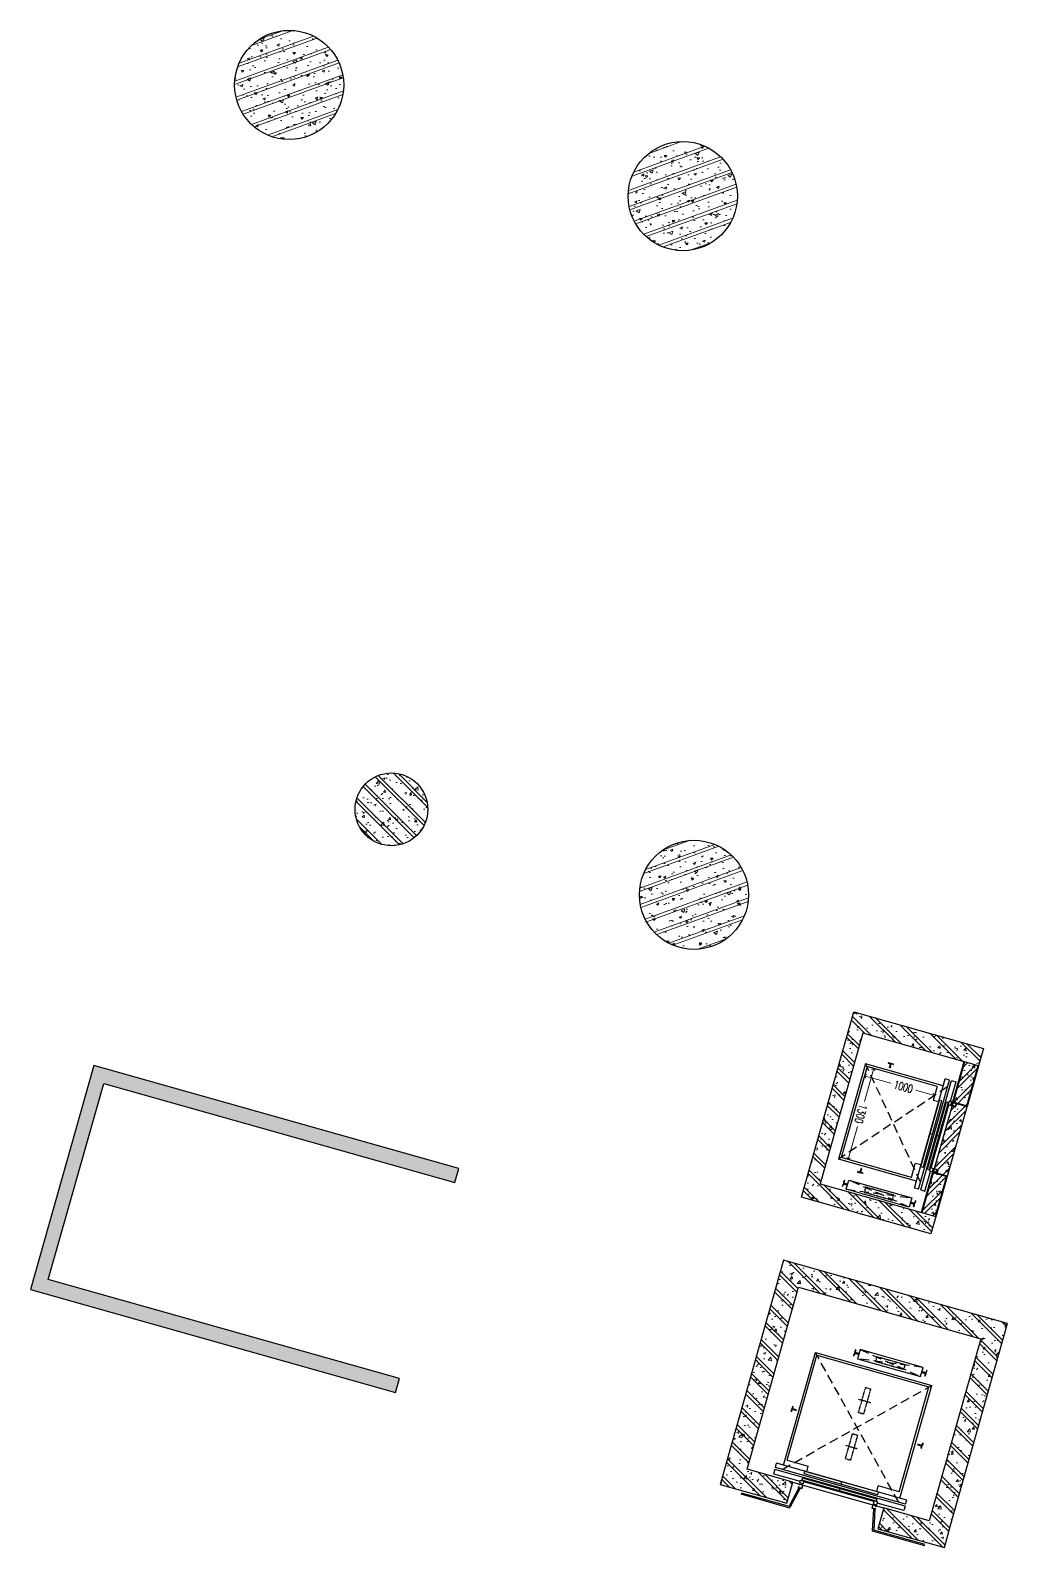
# Model space of a CAD drawing. Header units: millimetres. Extents: x 11689832 to 11802583, y 1023459 to 1173251.
# Drawn here: x 11762569 to 11775997, y 1152395 to 1173251 of the extents above; entities that cross this region are included whole.
import ezdxf

# ---------------------------------------------------------------- set-up
doc = ezdxf.new("R2010")
doc.units = ezdxf.units.MM
doc.header["$MEASUREMENT"] = 0
for name, pattern in [('xref.asix of  podium$0$CENTERX2', [4, 2.5, -0.5, 0.5, -0.5]), ('xref.asix of  podium$0$HIDDEN', [0.375, 0.25, -0.125]), ('xref.asix of  podium$0$PHANTOMX2', [5, 2.5, -0.5, 0.5, -0.5, 0.5, -0.5]), ('xref.asix of  podium$0$Xref_ST_MBDV Cot vach 30.7.2022$0$ST_MBDV Cot vach 220803$0$HIDDEN', [0.375, 0.25, -0.125]), ('xref.asix of  podium$0$Xref_ST_MBDV Cot vach 30.7.2022$0$ST_MBDV Cot vach 220803$0$PHANTOMX2', [5, 2.5, -0.5, 0.5, -0.5, 0.5, -0.5])]:
    doc.linetypes.add(name, pattern=pattern)
doc.layers.get('0').update_dxf_attribs({"linetype": 'CONTINUOUS', "lineweight": 13})
doc.layers.get('Defpoints').update_dxf_attribs({"color": 5, "linetype": 'CONTINUOUS', "lineweight": 13})
for name, color, linetype in [('KC-Betong', 6, 'CONTINUOUS'), ('KT-Hatch', 251, 'CONTINUOUS'), ('KT-Net cot vach', 6, 'CONTINUOUS'), ('thang may block', 36, 'CONTINUOUS')]:
    doc.layers.add(name, color=color, linetype=linetype)
doc.layers.add('KT-Net cat', color=1, linetype='CONTINUOUS', lineweight=40)
doc.layers.add('KT-Vat lieu', color=250, linetype='CONTINUOUS', lineweight=9)
doc.styles.add('xref.asix of  podium$0$DIM', font='vnsimli.shx', dxfattribs={"width": 0.7})
doc.styles.add('xref.asix of  podium$0$Xref_ST_MBDV Cot vach 30.7.2022$0$ST_MBDV Cot vach 220803$0$DIM', font='vnsimli.shx', dxfattribs={"width": 0.7})
doc.dimstyles.new('xref.asix of  podium$0$CCU 1-100 A1', dxfattribs={"dimscale": 100, "dimtxt": 2.2, "dimasz": 1, "dimexe": 1, "dimexo": 0, "dimgap": 1, "dimtad": 1, "dimdec": 0, "dimdsep": 46, "dimtxsty": 'xref.asix of  podium$0$DIM', "dimblk1": 'xref.asix of  podium$0$_ARCHTICK', "dimblk2": 'xref.asix of  podium$0$_ARCHTICK', "dimsah": 1, "dimcen": 0, "dimdle": 1, "dimclrd": 256, "dimclre": 256, "dimclrt": 31, "dimadec": 0, "dimazin": 0, "dimtfac": 1, "dimtdec": 0, "dimtix": 1, "dimtmove": 2, "dimatfit": 3, "dimldrblk": 'xref.asix of  podium$0$_ARCHTICK', "dimfxl": 8, "dimtolj": 1, "dimarcsym": 0})
doc.dimstyles.new('xref.asix of  podium$0$Xref_ST_MBDV Cot vach 30.7.2022$0$ST_MBDV Cot vach 220803$0$CCU 1-100 A1', dxfattribs={"dimscale": 100, "dimtxt": 2.2, "dimasz": 1, "dimexe": 1, "dimexo": 0, "dimgap": 1, "dimtad": 1, "dimdec": 0, "dimdsep": 46, "dimtxsty": 'xref.asix of  podium$0$Xref_ST_MBDV Cot vach 30.7.2022$0$ST_MBDV Cot vach 220803$0$DIM', "dimblk1": 'xref.asix of  podium$0$Xref_ST_MBDV Cot vach 30.7.2022$0$ST_MBDV Cot vach 220803$0$_ARCHTICK', "dimblk2": 'xref.asix of  podium$0$Xref_ST_MBDV Cot vach 30.7.2022$0$ST_MBDV Cot vach 220803$0$_ARCHTICK', "dimsah": 1, "dimcen": 0, "dimdle": 1, "dimclrd": 256, "dimclre": 256, "dimclrt": 31, "dimadec": 0, "dimazin": 0, "dimtfac": 1, "dimtdec": 0, "dimtix": 1, "dimtmove": 2, "dimatfit": 3, "dimldrblk": 'xref.asix of  podium$0$Xref_ST_MBDV Cot vach 30.7.2022$0$ST_MBDV Cot vach 220803$0$_ARCHTICK', "dimfxl": 8, "dimtolj": 1, "dimarcsym": 0})

# ---------------------------------------------------------------- blocks, each defined once
blk = doc.blocks.new('xref.asix of  podium$0$Xref_ST_MBDV Cot vach 30.7.2022$0$ST_MBDV Cot vach 220803$0$_Open90')
at = {"color": 0, "linetype": 'ByBlock', "lineweight": -2}
for p, q in [((0, 0), (-1, 0)), ((-0.5, 0.5), (0, 0)), ((0, 0), (-0.5, -0.5))]:
    blk.add_line(p, q, dxfattribs=at)
blk = doc.blocks.new('*D45')
at = {"layer": 'Defpoints', "color": 5, "transparency": 16777216}
for p, q in [((608, 1180), (507, 1180)), ((557, 1130), (557, 913)), ((557, 230), (557, 557)), ((646, 180), (507, 180))]:
    blk.add_line(p, q, dxfattribs=at)
at = {"layer": 'Defpoints', "color": 0, "transparency": 16777216}
for p in [(557, 1180), (608, 1180, 0), (646, 180, 0)]:
    blk.add_point(p, dxfattribs=at)
at = {"layer": 'Defpoints', "color": 5, "transparency": 16777216, "xscale": 50, "yscale": 50, "zscale": 50}
for p, rotation in [((557, 1180), 90), ((557, 180), 270)]:
    blk.add_blockref('xref.asix of  podium$0$Xref_ST_MBDV Cot vach 30.7.2022$0$ST_MBDV Cot vach 220803$0$_Open90', p, dxfattribs=dict(at, rotation=rotation))
at = {"layer": 'Defpoints', "color": 5, "transparency": 16777216, "insert": (557, 735), "char_height": 110, "attachment_point": 5, "rotation": 90, "style": 'xref.asix of  podium$0$Xref_ST_MBDV Cot vach 30.7.2022$0$ST_MBDV Cot vach 220803$0$DIM'}
blk.add_mtext('\\A1;1000', dxfattribs=at)
blk = doc.blocks.new('xref.asix of  podium$0$Xref_ST_MBDV Cot vach 30.7.2022$0$ST_MBDV Cot vach 220803$0$_ARCHTICK')
at = {"color": 0, "linetype": 'ByBlock', "const_width": 0.15}
blk.add_lwpolyline([(-0.5, -0.5), (0.5, 0.5)], dxfattribs=at)
blk = doc.blocks.new('*D46')
at = {"layer": 'Defpoints', "color": 5, "transparency": 16777216}
for p, q in [((425, 205), (425, 326)), ((475, 276), (897, 276)), ((1675, 276), (1253, 276)), ((1725, 205), (1725, 326))]:
    blk.add_line(p, q, dxfattribs=at)
at = {"layer": 'Defpoints', "color": 0, "transparency": 16777216}
for p in [(1725, 276), (425, 205, 0), (1725, 205, 0)]:
    blk.add_point(p, dxfattribs=at)
at = {"layer": 'Defpoints', "color": 5, "transparency": 16777216, "xscale": 50, "yscale": 50, "zscale": 50, "rotation": 180}
blk.add_blockref('xref.asix of  podium$0$Xref_ST_MBDV Cot vach 30.7.2022$0$ST_MBDV Cot vach 220803$0$_Open90', (425, 276), dxfattribs=at)
at = {"layer": 'Defpoints', "color": 5, "transparency": 16777216, "xscale": 50, "yscale": 50, "zscale": 50}
blk.add_blockref('xref.asix of  podium$0$Xref_ST_MBDV Cot vach 30.7.2022$0$ST_MBDV Cot vach 220803$0$_Open90', (1725, 276), dxfattribs=at)
at = {"layer": 'Defpoints', "color": 5, "transparency": 16777216, "insert": (1075, 276), "char_height": 110, "attachment_point": 5, "style": 'xref.asix of  podium$0$Xref_ST_MBDV Cot vach 30.7.2022$0$ST_MBDV Cot vach 220803$0$DIM'}
blk.add_mtext('\\A1;1300', dxfattribs=at)
blk = doc.blocks.new('xref.asix of  podium$0$_Open90')
at = {"color": 0, "linetype": 'ByBlock', "lineweight": -2}
for p, q in [((0, 0), (-1, 0)), ((-0.5, 0.5), (0, 0)), ((0, 0), (-0.5, -0.5))]:
    blk.add_line(p, q, dxfattribs=at)
blk = doc.blocks.new('*D50')
at = {"layer": 'Defpoints', "color": 5, "transparency": 16777216}
for p, q in [((730, -880), (730, -742)), ((780, -792), (1372, -792)), ((2180, -792), (1728, -792)), ((2230, -843), (2230, -742))]:
    blk.add_line(p, q, dxfattribs=at)
at = {"layer": 'Defpoints', "color": 0, "transparency": 16777216}
for p in [(2230, -792), (730, -880, 0), (2230, -843, 0)]:
    blk.add_point(p, dxfattribs=at)
at = {"layer": 'Defpoints', "color": 5, "transparency": 16777216, "xscale": 50, "yscale": 50, "zscale": 50}
for p, rotation in [((730, -792), 179.999648885588), ((2230, -792), 359.999648885588)]:
    blk.add_blockref('xref.asix of  podium$0$_Open90', p, dxfattribs=dict(at, rotation=rotation))
at = {"layer": 'Defpoints', "color": 5, "transparency": 16777216, "insert": (1550, -792), "char_height": 110, "attachment_point": 5, "rotation": 359.9996, "style": 'xref.asix of  podium$0$DIM'}
blk.add_mtext('\\A1;1500', dxfattribs=at)
blk = doc.blocks.new('xref.asix of  podium$0$_ARCHTICK')
at = {"color": 0, "linetype": 'ByBlock', "const_width": 0.15}
blk.add_lwpolyline([(-0.5, -0.5), (0.5, 0.5)], dxfattribs=at)
blk = doc.blocks.new('*D51')
at = {"layer": 'Defpoints', "color": 5, "transparency": 16777216}
for p, q in [((879, -387), (1000, -387)), ((950, -437), (950, -1009)), ((950, -1937), (950, -1366)), ((879, -1987), (1000, -1987))]:
    blk.add_line(p, q, dxfattribs=at)
at = {"layer": 'Defpoints', "color": 0, "transparency": 16777216}
for p in [(879, -387, 0), (879, -1987, 0), (950, -1987)]:
    blk.add_point(p, dxfattribs=at)
at = {"layer": 'Defpoints', "color": 5, "transparency": 16777216, "xscale": 50, "yscale": 50, "zscale": 50}
for p, rotation in [((950, -387), 89.999648885588), ((950, -1987), 269.999648885588)]:
    blk.add_blockref('xref.asix of  podium$0$_Open90', p, dxfattribs=dict(at, rotation=rotation))
at = {"layer": 'Defpoints', "color": 5, "transparency": 16777216, "insert": (950, -1187), "char_height": 110, "attachment_point": 5, "rotation": 269.9996, "style": 'xref.asix of  podium$0$DIM'}
blk.add_mtext('\\A1;1600', dxfattribs=at)
blk = doc.blocks.new('xref.asix of  podium$0$Xref_ST_MBDV Cot vach 30.7.2022$0$ST_MBDV Cot vach 220803$0$THANG MAY RAC 500KG')
at = {"layer": 'thang may block', "linetype": 'Continuous', "ltscale": 2}
for p, q in [((295, 1410, 0), (575, 1410, 0)), ((295, 1350, 0), (295, 1410, 0)), ((1855, 1350, 0), (295, 1350, 0)), ((1855, 1320, 0), (295, 1320, 0)), ((295, 1320, 0), (295, 1260, 0)), ((1855, 1260, 0), (295, 1260, 0)), ((394, 1260, 0), (394, 150, 0)), ((575, 1450), (1575, 1450)), ((1555, 1391.3, 0), (595, 1391.3, 0)), ((595, 1361, 0), (595, 1391.3, 0)), ((1555, 1361, 0), (595, 1361, 0)), ((1550, 1298, 0), (600, 1298, 0)), ((600, 1298, 0), (600, 1264, 0)), ((1550, 1264, 0), (600, 1264, 0)), ((1525, 1405, 0), (625, 1405, 0)), ((625, 1260, 0), (625, 1180, 0)), ((1075, 1361, 0), (1075, 1391.3, 0)), ((1075, 1264, 0), (1075, 1298, 0)), ((1525, 1260, 0), (1525, 1180, 0)), ((1550, 1298, 0), (1550, 1264, 0)), ((1555, 1361, 0), (1555, 1391.3, 0)), ((1855, 1410, 0), (1575, 1410, 0)), ((1756, 1260, 0), (1756, 150, 0)), ((1855, 1350, 0), (1855, 1410, 0)), ((1855, 1320, 0), (1855, 1260, 0)), ((425, 1180, 0), (425, 180, 0)), ((425, 1180, 0), (625, 1180, 0)), ((1725, 1180, 0), (1525, 1180, 0)), ((1725, 1180, 0), (1725, 180, 0)), ((394, 150, 0), (1756, 150, 0)), ((425, 180, 0), (1725, 180, 0))]:
    blk.add_line(p, q, dxfattribs=at)
at = {"layer": 'thang may block', "linetype": 'xref.asix of  podium$0$Xref_ST_MBDV Cot vach 30.7.2022$0$ST_MBDV Cot vach 220803$0$HIDDEN', "ltscale": 500}
for p, q in [((394, 1320, 0), (1756, 150, 0)), ((1756, 1320, 0), (394, 150, 0)), ((2126.2, 363.2), (1996.2, 1263.2)), ((2126.2, 1263.2), (1996.2, 363.2))]:
    blk.add_line(p, q, dxfattribs=at)
at = {"layer": 'thang may block'}
blk.add_line((575, 1450), (1575, 1450), dxfattribs=at)
at = {"layer": 'thang may block', "linetype": 'Continuous'}
for p, q in [((2017.7, 1323.2), (2046.8, 1323.2)), ((2017.7, 1320), (2046.8, 1320)), ((2053, 1269.4), (2053, 1313.8)), ((2056.2, 1269.4), (2056.2, 1313.8)), ((2063.2, 1266.4), (2059.2, 1266.4)), ((2063.2, 1263.2), (2059.2, 1263.2)), ((2066.2, 1269.4), (2066.2, 1313.8)), ((2069.4, 1269.4), (2069.4, 1313.8)), ((2104.7, 1323.2), (2075.6, 1323.2)), ((2104.7, 1320), (2075.6, 1320)), ((298, 522.5, 0), (293, 522.5, 0)), ((293, 522.5, 0), (293, 485, 0)), ((293, 447.5, 0), (293, 485, 0)), ((298, 447.5, 0), (293, 447.5, 0)), ((301, 519.5, 0), (304.1, 490.1, 0)), ((301, 450.5, 0), (304.1, 479.9, 0)), ((320.9, 487.1, 0), (307.1, 487.1, 0)), ((320.9, 482.9, 0), (307.1, 482.9, 0)), ((354, 490, 0), (325, 490, 0)), ((354, 480, 0), (325, 480, 0)), ((355, 489, 0), (355, 485, 0)), ((355, 481, 0), (355, 485, 0)), ((1795, 489, 0), (1795, 485, 0)), ((1795, 481, 0), (1795, 485, 0)), ((1796, 490, 0), (1825, 490, 0)), ((1796, 480, 0), (1825, 480, 0)), ((1829.1, 487.1, 0), (1842.9, 487.1, 0)), ((1829.1, 482.9, 0), (1842.9, 482.9, 0)), ((1849, 519.5, 0), (1845.9, 490.1, 0)), ((1849, 450.5, 0), (1845.9, 479.9, 0)), ((1852, 522.5, 0), (1857, 522.5, 0)), ((1852, 447.5, 0), (1857, 447.5, 0)), ((1857, 522.5, 0), (1857, 485, 0)), ((1857, 447.5, 0), (1857, 485, 0)), ((2017.7, 306.4), (2046.8, 306.4)), ((2017.7, 306.4), (2017.7, 303.2)), ((2017.7, 303.2), (2046.8, 303.2)), ((2053, 357), (2053, 312.6)), ((2056.2, 357), (2056.2, 312.6)), ((2063.2, 363.2), (2059.2, 363.2)), ((2063.2, 360), (2059.2, 360)), ((2066.2, 357), (2066.2, 312.6)), ((2069.4, 357), (2069.4, 312.6)), ((2104.7, 306.4), (2075.6, 306.4)), ((2104.7, 303.2), (2075.6, 303.2)), ((2104.7, 306.4), (2104.7, 303.2))]:
    blk.add_line(p, q, dxfattribs=at)
at = {"layer": 'thang may block', "ltscale": 2}
for points in [[(575, 1460), (575, 1450), (625, 1450), (625, 1500), (575, 1500), (575, 1490), (585, 1490), (585, 1491.6), (576.6, 1491.6), (576.6, 1498.4), (623.4, 1498.4), (623.4, 1451.6), (576.6, 1451.6), (576.6, 1458.4), (585, 1458.4), (585, 1460)], [(1575, 1460), (1575, 1450), (1525, 1450), (1525, 1500), (1575, 1500), (1575, 1490), (1565, 1490), (1565, 1491.6), (1573.4, 1491.6), (1573.4, 1498.4), (1526.6, 1498.4), (1526.6, 1451.6), (1573.4, 1451.6), (1573.4, 1458.4), (1565, 1458.4), (1565, 1460)]]:
    blk.add_lwpolyline(points, close=True, dxfattribs=at)
at = {"layer": 'thang may block', "linetype": 'Continuous', "ltscale": 2, "elevation": 0}
for points in [[(575, 1435), (575, 1395), (625, 1395), (625, 1435)], [(1575, 1435), (1575, 1395), (1525, 1395), (1525, 1435)]]:
    blk.add_lwpolyline(points, close=True, dxfattribs=at)
at = {"layer": 'thang may block', "linetype": 'Continuous', "ltscale": 2}
blk.add_lwpolyline([(2126.2, 363.2), (1996.2, 363.2), (1996.2, 1263.2), (2126.2, 1263.2)], close=True, dxfattribs=at)
at = {"layer": 'thang may block', "linetype": 'xref.asix of  podium$0$Xref_ST_MBDV Cot vach 30.7.2022$0$ST_MBDV Cot vach 220803$0$PHANTOMX2'}
blk.add_lwpolyline([(2097.2, 613.2), (2097.2, 1013.2), (2025.2, 1013.2), (2025.2, 613.2)], close=True, dxfattribs=at)
at = {"layer": 'thang may block', "linetype": 'Continuous'}
for centre, radius, start, end in [((2046.8, 1313.8), 9.4, 0, 90), ((2046.8, 1313.8), 6.2, 0, 90), ((2059.2, 1269.4), 6.2, 180, 270), ((2059.2, 1269.4), 3, 180, 270), ((2063.2, 1269.4), 6.2, 270, 0), ((2063.2, 1269.4), 3, 270, 0), ((2075.6, 1313.8), 9.4, 90, 180), ((2075.6, 1313.8), 6.2, 90, 180), ((298, 519.5, 0), 3, 0, 90), ((298, 450.5, 0), 3, 270, 0), ((307.1, 490.1, 0), 3, 180, 270), ((307.1, 479.9, 0), 3, 90, 180), ((320.3, 492.3, 0), 5.25, 276.68272, 334.33028), ((320.3, 477.7, 0), 5.25, 25.66972, 83.31728), ((354, 489, 0), 1, 0, 90), ((354, 481, 0), 1, 270, 0), ((1796, 489, 0), 1, 90, 180), ((1796, 481, 0), 1, 180, 270), ((1829.7, 492.3, 0), 5.25, 205.66972, 263.31728), ((1829.7, 477.7, 0), 5.25, 96.68272, 154.33028), ((1842.9, 490.1, 0), 3, 270, 0), ((1842.9, 479.9, 0), 3, 0, 90), ((1852, 519.5, 0), 3, 90, 180), ((1852, 450.5, 0), 3, 180, 270), ((2046.8, 312.6), 9.4, 270, 0), ((2046.8, 312.6), 6.2, 270, 0), ((2059.2, 357), 6.2, 90, 180), ((2059.2, 357), 3, 90, 180), ((2063.2, 357), 6.2, 0, 90), ((2063.2, 357), 3, 0, 90), ((2075.6, 312.6), 9.4, 180, 270), ((2075.6, 312.6), 6.2, 180, 270)]:
    blk.add_arc(centre, radius, start, end, dxfattribs=at)
at = {"layer": 'Defpoints', "color": 5}
for base, p1, p2, angle, picture, middle in [((556.9, 1180), (645.5, 180, 0), (608.5, 1180, 0), 90, '*D45', (556.9, 735)), ((1725, 275.7), (425, 204.6, 0), (1725, 204.6, 0), 180, '*D46', (1075, 275.7))]:
    dim = blk.add_linear_dim(base=base, p1=p1, p2=p2, angle=angle, dimstyle='xref.asix of  podium$0$Xref_ST_MBDV Cot vach 30.7.2022$0$ST_MBDV Cot vach 220803$0$CCU 1-100 A1', override={"dimscale": 50, "dimblk1": 'xref.asix of  podium$0$Xref_ST_MBDV Cot vach 30.7.2022$0$ST_MBDV Cot vach 220803$0$_Open90', "dimblk2": 'xref.asix of  podium$0$Xref_ST_MBDV Cot vach 30.7.2022$0$ST_MBDV Cot vach 220803$0$_Open90', "dimclrd": 5, "dimclre": 5, "dimclrt": 5, "dimlwd": 65535, "dimlwe": 65535}, dxfattribs=at)
    dim.commit()
    dim.dimension.update_dxf_attribs({"geometry": picture, "text_midpoint": middle, "dimtype": 128})
blk = doc.blocks.new('xref.asix of  podium$0$TM KHACH CH (NT2)')
at = {"layer": 'thang may block', "linetype": 'Continuous', "ltscale": 2}
for p, q in [((2832, 100), (2832, -583.1)), ((2850, 100), (2850, -595.3)), ((700, -356.5, 0), (700, -2018.5, 0)), ((2310, -356.5, 0), (700, -356.5, 0)), ((730, -387.5, 0), (730, -1987.5, 0)), ((2230, -387.5, 0), (730, -387.5, 0)), ((2230, -387.5, 0), (2230, -687.5, 0)), ((2310, -2117.5, 0), (2310, -257.5, 0)), ((2370, -257.5, 0), (2310, -257.5, 0)), ((2370, -2117.5, 0), (2370, -257.5, 0)), ((2400, -2117.5, 0), (2400, -257.5, 0)), ((2400, -257.5, 0), (2460, -257.5, 0)), ((2460, -257.5, 0), (2460, -637.5, 0)), ((2500, -537.5), (2500, -1837.5)), ((2550, -644.8), (2832, -583.1)), ((2550, -663.3), (2847, -598.3)), ((2847, -595.3), (2847, -598.3)), ((2850, -595.3), (2847, -595.3)), ((2310, -687.5, 0), (2230, -687.5, 0)), ((2314, -1712.5, 0), (2314, -662.5, 0)), ((2348, -662.5, 0), (2314, -662.5, 0)), ((2348, -1712.5, 0), (2348, -662.5, 0)), ((2411, -1717.5, 0), (2411, -657.5, 0)), ((2411, -657.5, 0), (2441.3, -657.5, 0)), ((2441.3, -1717.5, 0), (2441.3, -657.5, 0)), ((2455, -1687.5, 0), (2455, -687.5, 0)), ((2314, -1187.5, 0), (2348, -1187.5, 0)), ((2411, -1187.5, 0), (2441.3, -1187.5, 0)), ((2230, -1987.5, 0), (2230, -1687.5, 0)), ((2310, -1687.5, 0), (2230, -1687.5, 0)), ((2348, -1712.5, 0), (2314, -1712.5, 0)), ((2411, -1717.5, 0), (2441.3, -1717.5, 0)), ((2460, -2117.5, 0), (2460, -1737.5, 0)), ((2550, -1711.7), (2847, -1776.7)), ((2550, -1730.2), (2832, -1791.9)), ((2832, -2525), (2832, -1791.9)), ((2847, -1779.7), (2847, -1776.7)), ((2850, -1779.7), (2847, -1779.7)), ((2850, -2525), (2850, -1779.7)), ((2310, -2018.5, 0), (700, -2018.5, 0)), ((2230, -1987.5, 0), (730, -1987.5, 0)), ((2370, -2117.5, 0), (2310, -2117.5, 0)), ((2400, -2117.5, 0), (2460, -2117.5, 0))]:
    blk.add_line(p, q, dxfattribs=at)
at = {"layer": 'thang may block', "linetype": 'xref.asix of  podium$0$HIDDEN', "ltscale": 500}
for p, q in [((2370, -356.5, 0), (700, -2018.5, 0)), ((2370, -2018.5, 0), (700, -356.5, 0)), ((495, -937.5, 0), (625, -1837.5, 0)), ((495, -1837.5, 0), (625, -937.5, 0))]:
    blk.add_line(p, q, dxfattribs=at)
at = {"layer": 'thang may block', "linetype": 'Continuous'}
for p, q in [((1497.5, -260.5, 0), (1497.5, -255.5, 0)), ((1497.5, -255.5, 0), (1535, -255.5, 0)), ((1500.5, -263.5, 0), (1530, -266.6, 0)), ((1530, -316.5, 0), (1530, -287.5, 0)), ((1531, -317.5, 0), (1535, -317.5, 0)), ((1533, -283.4, 0), (1533, -269.6, 0)), ((1572.5, -255.5, 0), (1535, -255.5, 0)), ((1539, -317.5, 0), (1535, -317.5, 0)), ((1537.1, -283.4, 0), (1537.1, -269.6, 0)), ((1540, -316.5, 0), (1540, -287.5, 0)), ((1569.5, -263.5, 0), (1540.1, -266.6, 0)), ((1572.5, -260.5, 0), (1572.5, -255.5, 0)), ((516.5, -877.5, 0), (545.6, -877.5, 0)), ((516.5, -880.7, 0), (516.5, -877.5, 0)), ((516.5, -880.7, 0), (545.6, -880.7, 0)), ((551.8, -931.3, 0), (551.8, -886.9, 0)), ((555, -931.3, 0), (555, -886.9, 0)), ((558, -934.3, 0), (562, -934.3, 0)), ((558, -937.5, 0), (562, -937.5, 0)), ((565, -931.3, 0), (565, -886.9, 0)), ((568.2, -931.3, 0), (568.2, -886.9, 0)), ((603.5, -877.5, 0), (574.4, -877.5, 0)), ((603.5, -880.7, 0), (574.4, -880.7, 0)), ((603.5, -880.7, 0), (603.5, -877.5, 0)), ((551.8, -1843.7, 0), (551.8, -1888.1, 0)), ((555, -1843.7, 0), (555, -1888.1, 0)), ((558, -1837.5, 0), (562, -1837.5, 0)), ((558, -1840.7, 0), (562, -1840.7, 0)), ((565, -1843.7, 0), (565, -1888.1, 0)), ((568.2, -1843.7, 0), (568.2, -1888.1, 0)), ((516.5, -1894.3, 0), (545.6, -1894.3, 0)), ((516.5, -1897.5, 0), (545.6, -1897.5, 0)), ((603.5, -1894.3, 0), (574.4, -1894.3, 0)), ((603.5, -1897.5, 0), (574.4, -1897.5, 0)), ((1530, -2058.5, 0), (1530, -2087.5, 0)), ((1531, -2057.5, 0), (1535, -2057.5, 0)), ((1539, -2057.5, 0), (1535, -2057.5, 0)), ((1540, -2058.5, 0), (1540, -2087.5, 0)), ((1497.5, -2114.5, 0), (1497.5, -2119.5, 0)), ((1497.5, -2119.5, 0), (1535, -2119.5, 0)), ((1500.5, -2111.5, 0), (1529.9, -2108.4, 0)), ((1532.9, -2091.6, 0), (1532.9, -2105.4, 0)), ((1572.5, -2119.5, 0), (1535, -2119.5, 0)), ((1537.1, -2091.6, 0), (1537.1, -2105.4, 0)), ((1569.5, -2111.5, 0), (1540.1, -2108.4, 0)), ((1572.5, -2114.5, 0), (1572.5, -2119.5, 0))]:
    blk.add_line(p, q, dxfattribs=at)
at = {"layer": 'thang may block', "linetype": 'xref.asix of  podium$0$CENTERX2'}
for p, q in [((1155, -1101.5, 0), (1155, -1270.8, 0)), ((1815, -1101.5, 0), (1815, -1270.8, 0))]:
    blk.add_line(p, q, dxfattribs=at)
at = {"layer": 'thang may block', "linetype": 'Continuous', "ltscale": 2, "const_width": 2}
for points in [[(2847, -595.3), (2832, -583.1)], [(2847, -1779.7), (2832, -1791.9)]]:
    blk.add_lwpolyline(points, dxfattribs=at)
at = {"layer": 'thang may block', "linetype": 'Continuous', "ltscale": 2, "elevation": 0}
for points in [[(2485, -637.5), (2445, -637.5), (2445, -687.5), (2485, -687.5)], [(495, -937.5), (625, -937.5), (625, -1837.5), (495, -1837.5)], [(2485, -1737.5), (2445, -1737.5), (2445, -1687.5), (2485, -1687.5)]]:
    blk.add_lwpolyline(points, close=True, dxfattribs=at)
at = {"layer": 'thang may block', "linetype": 'Continuous', "ltscale": 2}
for points in [[(2510, -637.5), (2500, -637.5), (2500, -687.5), (2550, -687.5), (2550, -637.5), (2540, -637.5), (2540, -647.5), (2541.6, -647.5), (2541.6, -639.1), (2548.4, -639.1), (2548.4, -685.9), (2501.6, -685.9), (2501.6, -639.1), (2508.4, -639.1), (2508.4, -647.5), (2510, -647.5)], [(2510, -1737.5), (2500, -1737.5), (2500, -1687.5), (2550, -1687.5), (2550, -1737.5), (2540, -1737.5), (2540, -1727.5), (2541.6, -1727.5), (2541.6, -1735.9), (2548.4, -1735.9), (2548.4, -1689.1), (2501.6, -1689.1), (2501.6, -1735.9), (2508.4, -1735.9), (2508.4, -1727.5), (2510, -1727.5)]]:
    blk.add_lwpolyline(points, close=True, dxfattribs=at)
at = {"layer": 'thang may block', "linetype": 'xref.asix of  podium$0$PHANTOMX2', "elevation": 0}
for points in [[(524, -1187.5), (524, -1587.5), (596, -1587.5), (596, -1187.5)], [(975, -1151.5), (975, -1223.5), (1335, -1223.5), (1335, -1151.5)], [(1635, -1151.5), (1635, -1223.5), (1995, -1223.5), (1995, -1151.5)]]:
    blk.add_lwpolyline(points, close=True, dxfattribs=at)
at = {"layer": 'thang may block', "linetype": 'Continuous'}
for centre, radius, start, end in [((1500.5, -260.5, 0), 3, 179.99965, 269.99965), ((1530, -269.6, 0), 3, 359.99965, 89.99965), ((1527.7, -282.8, 0), 5.25, 295.66937, 353.31693), ((1531, -316.5, 0), 1, 179.99965, 269.99965), ((1540.1, -269.6, 0), 3, 89.99965, 179.99965), ((1542.3, -282.8, 0), 5.25, 186.68237, 244.32993), ((1539, -316.5, 0), 1, 269.99965, 359.99965), ((1569.5, -260.5, 0), 3, 269.99965, 359.99965), ((545.6, -886.9, 0), 9.4, 359.99965, 89.99965), ((545.6, -886.9, 0), 6.2, 359.99965, 89.99965), ((558, -931.3, 0), 6.2, 179.99965, 269.99965), ((558, -931.3, 0), 3, 179.99965, 269.99965), ((562, -931.3, 0), 6.2, 269.99965, 359.99965), ((562, -931.3, 0), 3, 269.99965, 359.99965), ((574.4, -886.9, 0), 9.4, 89.99965, 179.99965), ((574.4, -886.9, 0), 6.2, 89.99965, 179.99965), ((558, -1843.7, 0), 6.2, 89.99965, 179.99965), ((558, -1843.7, 0), 3, 89.99965, 179.99965), ((562, -1843.7, 0), 6.2, 359.99965, 89.99965), ((562, -1843.7, 0), 3, 359.99965, 89.99965), ((545.6, -1888.1, 0), 6.2, 269.99965, 359.99965), ((545.6, -1888.1, 0), 9.4, 269.99965, 359.99965), ((574.4, -1888.1, 0), 9.4, 179.99965, 269.99965), ((574.4, -1888.1, 0), 6.2, 179.99965, 269.99965), ((1531, -2058.5, 0), 1, 89.99965, 179.99965), ((1539, -2058.5, 0), 1, 359.99965, 89.99965), ((1500.5, -2114.5, 0), 3, 89.99965, 179.99965), ((1529.9, -2105.4, 0), 3, 269.99965, 359.99965), ((1527.7, -2092.2, 0), 5.25, 6.68237, 64.32993), ((1542.3, -2092.2, 0), 5.25, 115.66937, 173.31693), ((1540.1, -2105.4, 0), 3, 179.99965, 269.99965), ((1569.5, -2114.5, 0), 3, 359.99965, 89.99965)]:
    blk.add_arc(centre, radius, start, end, dxfattribs=at)
at = {"layer": 'Defpoints', "color": 5}
for base, p1, p2, angle, picture, middle in [((950.2, -1987.5), (879.1, -387.5, 0), (879.1, -1987.5, 0), 89.99965, '*D51', (950.2, -1187.5)), ((2230, -791.7), (730, -880.3, 0), (2230, -843.2, 0), 359.99965, '*D50', (1550.1, -791.7))]:
    dim = blk.add_linear_dim(base=base, p1=p1, p2=p2, angle=angle, dimstyle='xref.asix of  podium$0$CCU 1-100 A1', override={"dimscale": 50, "dimblk1": 'xref.asix of  podium$0$_Open90', "dimblk2": 'xref.asix of  podium$0$_Open90', "dimclrd": 5, "dimclre": 5, "dimclrt": 5, "dimlwd": 65535, "dimlwe": 65535}, dxfattribs=at)
    dim.commit()
    dim.dimension.update_dxf_attribs({"geometry": picture, "text_midpoint": middle, "dimtype": 128})

msp = doc.modelspace()

# ---------------------------------------------------------------- hatches: boundary and pattern name
at = {"layer": 'KT-Hatch'}
h = msp.add_hatch(dxfattribs=at)
h.set_pattern_fill('BTCT', color=256, scale=40)
h.set_pattern_definition([(50, (11806756.15, 1015288.92), (286.90407, -25.10085), [30, -330]), (355, (11806756.15, 1015288.92), (-55.50053, 300.87685), [24, -264]), (100.4514, (11806780.06, 1015286.83), (231.40375, 275.7758), [25.4961, -280.45684]), (46.1842, (11806756.15, 1015368.92), (426.8964, -66.2076), [45, -495]), (96.6356, (11806791.73, 1015363.4), (373.8651, 389.6471), [38.2441, -420.6852]), (351.1842, (11806756.15, 1015368.9), (373.8648, 389.6474), [36, -396]), (21, (11806796.15, 1015348.92), (238.76282, -161.04756), [30, -330]), (326, (11806796.15, 1015348.92), (97.32613, 290.06), [24, -264]), (71.4514, (11806816.05, 1015335.5), (336.08905, 129.0122), [25.4961, -280.45684]), (37.5, (11806756.15, 1015288.92), (4.86394, 133.15754), [0, -260.8, 0, -268, 0, -265]), (7.5, (11806756.15, 1015288.92), (105.22781, 157.76468), [0, -152.8, 0, -254.8, 0, -101]), (327.5, (11806666.95, 1015288.92), (213.528974, -9.02195), [0, -100, 0, -312, 0, -414]), (317.5, (11806626.95, 1015288.92), (233.27447, 40.042), [0, -130, 0, -207.2, 0, -294]), (45, (11806756.15, 1015288.92), (-106.06602, 106.06602), []), (45, (11806826.86, 1015288.92), (-106.06602, 106.06602), [])])
h.paths.add_polyline_path([(11762815.4, 1156081.6), (11763576.8, 1158776.1), (11768402.9, 1157412.4), (11768457.1, 1157604.8), (11763438.7, 1159023), (11762568.5, 1155943.5), (11767587, 1154525.4), (11767641.4, 1154717.9)])
at = {"layer": 'KT-Vat lieu', "ltscale": 0.5}
h = msp.add_hatch(dxfattribs=at)
h.set_pattern_fill('VATLIEU04', color=256, scale=50, angle=335, pattern_type=2)
h.set_pattern_definition([(25, (11662343.94, 1210309.35), (311.76915, -180), [37.5, -412.5]), (330, (11662343.94, 1210309.35), (96.0694, 370.1782), [30, -330]), (75.4514, (11662369.9, 1210294.35), (407.8386, 190.1779), [31.8701, -350.571]), (21.1842, (11662386.2, 1210400), (448.6488, -300.5234), [56.25, -618.75]), (71.6356, (11662423.6, 1210374.94), (629.386, 243.9225), [47.8051, -525.8565]), (326.1842, (11662386.2, 1210400), (629.3859, 243.923), [45, -495]), (356, (11662420.95, 1210356.2), (185.4137, -308.5802), [37.5, -412.5]), (301, (11662420.95, 1210356.2), (263.4901, 277.1898), [30, -330]), (46.4514, (11662436.4, 1210330.48), (448.9038, -31.3908), [31.8701, -350.571]), (12.5, (11662343.94, 1210309.35), (75.8538, 148.28266), [0, -326, 0, -335, 0, -331.25]), (342.5, (11662343.94, 1210309.35), (202.55378, 123.1402), [0, -191, 0, -318.5, 0, -126.25]), (302.5, (11662242.88, 1210356.47), (237.13767, -123.02238), [0, -125, 0, -390, 0, -517.5]), (292.5, (11662197.57, 1210377.6), (285.4262, -77.8696), [0, -162.5, 0, -259, 0, -367.5]), (20, (11662343.94, 1210309.35), (-72.6793, 199.6847), []), (20, (11662369.82, 1210364.86), (-72.6793, 199.6847), [])])
edge = h.paths.add_edge_path()
edge.add_arc((11766124.7, 1172500.3), 750, 0, 360)
h = msp.add_hatch(dxfattribs=at)
h.set_pattern_fill('VATLIEU04', color=256, scale=50, angle=335, pattern_type=2)
h.set_pattern_definition([(25, (11661766.54, 1210472.5), (311.76915, -180), [37.5, -412.5]), (330, (11661766.54, 1210472.5), (96.0694, 370.1782), [30, -330]), (75.4514, (11661792.52, 1210457.5), (407.8386, 190.1779), [31.8701, -350.571]), (21.1842, (11661808.8, 1210563.14), (448.6488, -300.5234), [56.25, -618.75]), (71.6356, (11661846.2, 1210538.1), (629.386, 243.9225), [47.8051, -525.8565]), (326.1842, (11661808.8, 1210563.14), (629.3859, 243.923), [45, -495]), (356, (11661843.55, 1210519.35), (185.4137, -308.5802), [37.5, -412.5]), (301, (11661843.55, 1210519.35), (263.4901, 277.1898), [30, -330]), (46.4514, (11661859, 1210493.63), (448.9038, -31.3908), [31.8701, -350.571]), (12.5, (11661766.54, 1210472.51), (75.8538, 148.28266), [0, -326, 0, -335, 0, -331.25]), (342.5, (11661766.54, 1210472.5), (202.55378, 123.1402), [0, -191, 0, -318.5, 0, -126.25]), (302.5, (11661665.49, 1210519.63), (237.13767, -123.02238), [0, -125, 0, -390, 0, -517.5]), (292.5, (11661620.17, 1210540.76), (285.4262, -77.8696), [0, -162.5, 0, -259, 0, -367.5]), (20, (11661766.54, 1210472.5), (-72.67928, 199.6847), []), (20, (11661792.43, 1210528.02), (-72.67928, 199.6847), [])])
edge = h.paths.add_edge_path()
edge.add_arc((11771532.9, 1170972.1), 750, 0, 360)
at = {"layer": 'KT-Vat lieu'}
h = msp.add_hatch(dxfattribs=at)
h.set_pattern_fill('1BETONG2-BOP', color=256, scale=50, pattern_type=2)
h.set_pattern_definition([(50, (11808103.4, 1014908.23), (358.6301, -31.37607), [37.5, -412.5]), (355, (11808103.4, 1014908.23), (-69.3757, 376.0961), [30, -330]), (100.4514, (11808133.3, 1014905.6), (289.2547, 344.7198), [31.8701, -350.57106]), (46.1842, (11808103.4, 1015008.23), (533.6205, -82.7595), [56.25, -618.75]), (96.6356, (11808147.87, 1015001.33), (467.3314, 487.059), [47.8051, -525.8565]), (351.1842, (11808103.4, 1015008.2), (467.331, 487.0593), [45, -495]), (21, (11808153.4, 1014983.23), (298.4535, -201.30945), [37.5, -412.5]), (226, (11808153.4, 1014983.23), (335.9411, -182.7699), [30, -330]), (71.4514, (11808178.27, 1014966.45), (420.1113, 161.26525), [31.8701, -350.57106]), (67.5, (11808103.4, 1014908.23), (-77.95809, 147.18723), [0, -326, 0, -335, 0, -331.25]), (4.5, (11808103.4, 1014908.23), (141.67546, 190.0516), [0, -191, 0, -318.5, 0, -126.25]), (327.5, (11807991.9, 1014908.23), (266.91122, -11.27744), [0, -125, 0, -390, 0, -517.5]), (317.5, (11807941.9, 1014908.23), (291.5931, 50.0525), [0, -162.5, 0, -259, 0, -367.5]), (315, (11808103.4, 1014908.23), (150.2602, 150.2602), []), (315, (11808103.4, 1014969.48), (150.2602, 150.2602), [])])
edge = h.paths.add_edge_path()
edge.add_arc((11767530, 1162543), 500, 0, 360)
at = {"layer": 'KT-Vat lieu', "ltscale": 0.5}
h = msp.add_hatch(dxfattribs=at)
h.set_pattern_fill('VATLIEU04', color=256, scale=50, angle=335, pattern_type=2)
h.set_pattern_definition([(25, (11661590.62, 1210033.8), (311.76915, -180), [37.5, -412.5]), (330, (11661590.62, 1210033.8), (96.0694, 370.1782), [30, -330]), (75.4514, (11661616.6, 1210018.8), (407.8386, 190.1779), [31.8701, -350.5711]), (21.1842, (11661632.9, 1210124.44), (448.6488, -300.5234), [56.25, -618.75]), (71.6356, (11661670.27, 1210099.4), (629.386, 243.9225), [47.8051, -525.8565]), (326.1842, (11661632.9, 1210124.44), (629.3859, 243.923), [45, -495]), (356, (11661667.64, 1210080.65), (185.4137, -308.5802), [37.5, -412.5]), (301, (11661667.64, 1210080.65), (263.4901, 277.1898), [30, -330]), (46.4514, (11661683.1, 1210054.94), (448.9038, -31.3908), [31.8701, -350.5711]), (12.5, (11661590.62, 1210033.81), (75.8538, 148.28266), [0, -326, 0, -335, 0, -331.25]), (342.5, (11661590.62, 1210033.81), (202.55378, 123.1402), [0, -191, 0, -318.5, 0, -126.25]), (302.5, (11661489.57, 1210080.93), (237.13767, -123.02238), [0, -125, 0, -390, 0, -517.5]), (292.5, (11661444.26, 1210102.07), (285.4262, -77.8696), [0, -162.5, 0, -259, 0, -367.5]), (20, (11661590.62, 1210033.81), (-72.67928, 199.6847), []), (20, (11661616.5, 1210089.32), (-72.67928, 199.6847), [])])
edge = h.paths.add_edge_path()
edge.add_arc((11771687.2, 1161368.3), 750, 0, 360)
at = {"layer": 'KT-Vat lieu'}
h = msp.add_hatch(dxfattribs=at)
h.set_pattern_fill('1BETONG2-BOP', color=256, scale=50, pattern_type=2)
h.set_pattern_definition([(50, (-1e-05, 1e-05), (358.630091, -31.3760675), [37.5, -412.5]), (355, (-1e-05, 1e-05), (-69.375667, 376.096067), [30, -330]), (100.4514, (29.9, -2.6), (289.254691, 344.719771), [31.870095, -350.571056]), (46.1842, (-1e-05, 100), (533.620524, -82.759507), [56.25, -618.75]), (96.6356, (44.47, 93.1), (467.331353, 487.058935), [47.805144, -525.8565]), (351.1842, (-1e-05, 100), (467.330973, 487.0593), [45, -495]), (21, (50, 75), (298.453526, -201.309445), [37.5, -412.5]), (226, (50, 75), (335.941061, -182.769905), [30, -330]), (71.4514, (74.87, 58.22), (420.111314, 161.265248), [31.870095, -350.571056]), (67.5, (-1e-05, 1e-05), (-77.9580917, 147.1872309), [0, -326, 0, -335, 0, -331.25]), (4.5, (-1e-05, 1e-05), (141.675462, 190.0515943), [0, -191, 0, -318.5, 0, -126.25]), (327.5, (-111.5, 1e-05), (266.9112181, -11.2774359), [0, -125, 0, -390, 0, -517.5]), (317.5, (-161.5, 1e-05), (291.5930847, 50.052491), [0, -162.5, 0, -259, 0, -367.5]), (315, (-1e-05, 1e-05), (150.260191, 150.260191), []), (315, (-1e-05, 61.25), (150.260191, 150.260191), [])])
h.paths.add_polyline_path([(11774942.5, 1156707.5), (11773162.2, 1157210.5), (11773882.8, 1159760.7), (11775663.1, 1159257.6), (11775595.1, 1159017), (11774007.3, 1159465.7), (11773422.7, 1157396.7), (11775010.5, 1156948.1)])
h = msp.add_hatch(dxfattribs=at)
h.set_pattern_fill('BTCT', color=256, scale=40)
h.set_pattern_definition([(50, (-315048.1, 13.6), (286.904073, -25.100854), [30, -330]), (355, (-315048.1, 13.6), (-55.5005334, 300.8768535), [24, -264]), (100.4514, (-315024.2, 11.5), (231.403753, 275.775817), [25.496076, -280.456845]), (46.1842, (-315048.1, 93.6), (426.896419, -66.207606), [45, -495]), (96.6356, (-315012.53, 88.08), (373.865082, 389.647148), [38.244115, -420.6852]), (351.1842, (-315048.1, 93.6), (373.864778, 389.64744), [36, -396]), (21, (-315008.1, 73.6), (238.762821, -161.0475563), [30, -330]), (326, (-315008.1, 73.6), (97.326133, 290.060018), [24, -264]), (71.4514, (-314988.2, 60.17), (336.0890514, 129.012199), [25.496076, -280.456845]), (37.5, (-315048.1, 13.59), (4.8639421, 133.1575415), [0, -260.8, 0, -268, 0, -265]), (7.5, (-315048.1, 13.6), (105.227815, 157.7646848), [0, -152.8, 0, -254.8, 0, -101]), (327.5, (-315137.3, 13.59), (213.5289745, -9.0219487), [0, -100, 0, -312, 0, -414]), (317.5, (-315177.3, 13.6), (233.2744677, 40.041993), [0, -130, 0, -207.2, 0, -294]), (45, (-315048.1, 13.6), (-106.0660172, 106.0660172), []), (45, (-314977.4, 13.6), (-106.0660172, 106.0660172), [])])
h.paths.add_polyline_path([(11775402.7, 1159071.4), (11775595.1, 1159017), (11775010.5, 1156948.1), (11774818, 1157002.4)])
h = msp.add_hatch(dxfattribs=at)
h.set_pattern_fill('1BETONG2-BOP', color=256, scale=50)
h.set_pattern_definition([(50, (12113659.04, 971619.44), (358.6301, -31.37607), [37.5, -412.5]), (355, (12113659.04, 971619.44), (-69.37567, 376.09607), [30, -330]), (100.4514, (12113688.93, 971616.82), (289.2547, 344.71977), [31.8701, -350.57106]), (46.1842, (12113659.04, 971719.44), (533.6205, -82.7595), [56.25, -618.75]), (96.6356, (12113703.5, 971712.54), (467.33135, 487.05894), [47.80514, -525.8565]), (351.1842, (12113659.04, 971719.44), (467.331, 487.0593), [45, -495]), (21, (12113709.04, 971694.44), (298.45353, -201.30945), [37.5, -412.5]), (226, (12113709.04, 971694.44), (335.94106, -182.7699), [30, -330]), (71.4514, (12113733.9, 971677.66), (420.1113, 161.26525), [31.8701, -350.57106]), (67.5, (12113659.04, 971619.44), (-77.95809, 147.18723), [0, -326, 0, -335, 0, -331.25]), (4.5, (12113659.04, 971619.44), (141.67546, 190.051594), [0, -191, 0, -318.5, 0, -126.25]), (327.5, (12113547.54, 971619.44), (266.91122, -11.277436), [0, -125, 0, -390, 0, -517.5]), (317.5, (12113497.54, 971619.44), (291.59308, 50.05249), [0, -162.5, 0, -259, 0, -367.5]), (315, (12113659.04, 971619.44), (150.26019, 150.26019), []), (315, (12113659.04, 971680.69), (150.26019, 150.26019), [])])
h.paths.add_polyline_path([(11775208.3, 1152683.6), (11775208.3, 1152683.6), (11775996.9, 1155474.3), (11772917.5, 1156344.4), (11772047.4, 1153265), (11772961.5, 1153006.6), (11773043.1, 1153295.3), (11772417.6, 1153472.1), (11773124.6, 1155974.2), (11775626.7, 1155267.2), (11774919.7, 1152765.1), (11774294.1, 1152941.9), (11774212.6, 1152653.2), (11775126.6, 1152394.9)])

# ---------------------------------------------------------------- linework, layer by layer
at = {"layer": 'KC-Betong', "ltscale": 0.5, "elevation": 0}
msp.add_lwpolyline([(11762568.5, 1155943.5), (11767587, 1154525.4), (11767641.4, 1154717.9), (11762815.4, 1156081.6), (11763576.8, 1158776.1), (11768402.9, 1157412.4), (11768457.1, 1157604.8), (11763438.7, 1159023)], close=True, dxfattribs=at)
at = {"layer": 'KT-Net cat'}
for p, q in [((11775246.3, 1158518.1, 0), (11775438.8, 1158463.7, 0)), ((11774974.4, 1157555.8, 0), (11775166.9, 1157501.4, 0))]:
    msp.add_line(p, q, dxfattribs=at)
at = {"layer": 'KT-Net cat', "elevation": 0}
for points in [[(11775246.3, 1158518.1), (11775402.7, 1159071.4)], [(11775438.8, 1158463.7), (11775595.1, 1159017)], [(11774818, 1157002.4), (11774974.4, 1157555.8)], [(11775010.5, 1156948.1), (11775166.9, 1157501.4)]]:
    msp.add_lwpolyline(points, dxfattribs=at)
at = {"layer": 'KT-Net cot vach', "ltscale": 0.5}
for p, q in [((11775402.7, 1159071.4, 0), (11774818, 1157002.4, 0)), ((11775595.1, 1159017, 0), (11775010.5, 1156948.1))]:
    msp.add_line(p, q, dxfattribs=at)
msp.add_lwpolyline([(11774942.5, 1156707.5), (11773162.2, 1157210.5), (11773882.8, 1159760.7), (11775663.1, 1159257.6), (11775595.1, 1159017), (11774007.3, 1159465.7), (11773422.7, 1157396.7), (11775010.5, 1156948.1)], close=True, dxfattribs=at)
msp.add_lwpolyline([(11774919.6, 1152765.1), (11774294.2, 1152942), (11774212.6, 1152653.3), (11775127.3, 1152397.5), (11775127.3, 1152397.5), (11775208.3, 1152683.6), (11775996.9, 1155474.3), (11772917.5, 1156344.5), (11772047.3, 1153265), (11772961.5, 1153006.6), (11773043.1, 1153295.3), (11772417.6, 1153472.1), (11773124.6, 1155974.2), (11775626.6, 1155267.2), (11774919.6, 1152765.1)], dxfattribs=at)
for centre in [(11766124.7, 1172500.3, 0), (11771532.9, 1170972.1, 0), (11771687.2, 1161368.3, 0)]:
    msp.add_circle(centre, 750, dxfattribs=at)
at = {"layer": 'KT-Net cot vach'}
msp.add_circle((11767530, 1162543), 500, dxfattribs=at)

# ---------------------------------------------------------------- block references
at = {"layer": 'thang may block', "extrusion": (3.46031e-09, -9.66529e-09, 1), "rotation": 254.221310481369}
msp.add_blockref('xref.asix of  podium$0$Xref_ST_MBDV Cot vach 30.7.2022$0$ST_MBDV Cot vach 220803$0$THANG MAY RAC 500KG', (11774007.3, 1159465.7, 0), dxfattribs=at)
at = {"layer": 'thang may block', "xscale": -0.9999999999999999, "rotation": 74.22122041140406}
msp.add_blockref('xref.asix of  podium$0$TM KHACH CH (NT2)', (11773202, 1155848.4, 0), dxfattribs=at)

doc.saveas('drawing.dxf')
